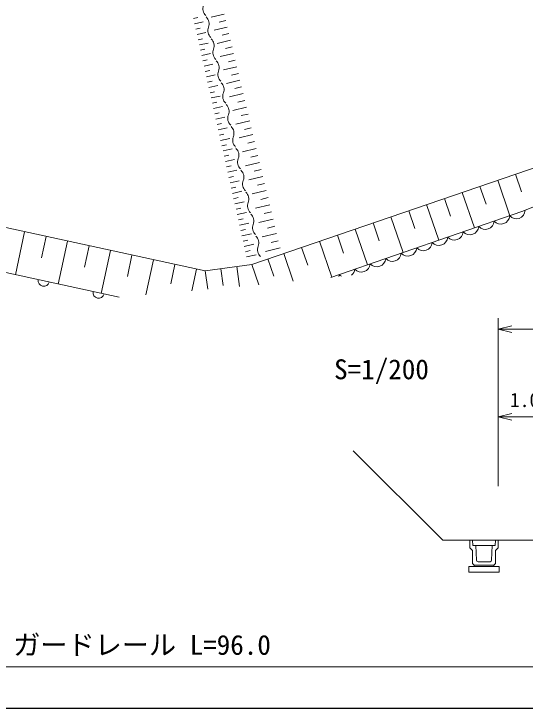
# Model space of a CAD drawing. Units: millimetres, scale not verified, with parts at other scales. Extents: x 40000 to 680000, y 20000 to 380000.
# Drawn here: x 290366 to 337454, y 205000 to 268927 of the extents above; entities that cross this region are included whole.
import ezdxf
from ezdxf.enums import TextEntityAlignment as Align

# ---------------------------------------------------------------- set-up
doc = ezdxf.new("R2010")
doc.units = ezdxf.units.MM
doc.header["$LTSCALE"] = 1000
for name, color, linetype, lineweight in [('M-BGD', 7, 'Continuous', 13), ('M-BGD-HTXT', 7, 'Continuous', 13), ('M-STR-HTXT', 7, 'Continuous', 13), ('M-TTL-BAND', 7, 'Continuous', 25)]:
    doc.layers.add(name, color=color, linetype=linetype, lineweight=lineweight)
doc.styles.add('ＭＳ ゴシック', font='')
doc.styles.add('ＭＳ 明朝', font='')
doc.styles.get('ＭＳ ゴシック').set_extended_font_data('MS Gothic')
doc.styles.get('ＭＳ 明朝').set_extended_font_data('MS Mincho')

msp = doc.modelspace()

# ---------------------------------------------------------------- linework, layer by layer
at = {"layer": 'M-BGD'}
for p, q in [((306908, 268502), (307305, 268590)), ((309737, 268913), (308536, 268626)), ((307017, 268014), (307812, 268191)), ((309880, 268312), (309278, 268169)), ((307125, 267526), (307524, 267615)), ((307234, 267038), (308034, 267216)), ((310024, 267712), (308815, 267423)), ((307343, 266550), (307744, 266639)), ((310168, 267107), (309562, 266963)), ((307452, 266062), (308255, 266241)), ((310312, 266503), (309095, 266212)), ((307561, 265574), (307963, 265663)), ((310458, 265894), (309847, 265749)), ((307669, 265086), (308476, 265266)), ((307778, 264598), (308182, 264688)), ((310603, 265286), (309378, 264993)), ((310749, 264673), (310134, 264527)), ((307887, 264110), (308697, 264290)), ((310895, 264061), (309662, 263766)), ((307996, 263622), (308402, 263712)), ((311042, 263444), (310424, 263296)), ((308105, 263134), (308918, 263315)), ((311190, 262827), (309948, 262531)), ((308214, 262646), (308621, 262737)), ((308322, 262158), (309140, 262340)), ((311338, 262207), (310715, 262058)), ((308431, 261670), (308841, 261761)), ((311486, 261586), (310236, 261287)), ((308540, 261182), (309361, 261365)), ((311635, 260961), (311008, 260811)), ((308649, 260694), (309060, 260785)), ((308758, 260206), (309582, 260389)), ((311784, 260336), (310526, 260036)), ((308867, 259718), (309280, 259810)), ((311935, 259707), (311303, 259556)), ((312296, 245855), (353662, 260020)), ((337163, 250718), (359776, 260075)), ((308975, 259230), (309803, 259414)), ((312085, 259078), (310818, 258775)), ((309084, 258742), (309499, 258834)), ((309193, 258254), (310025, 258439)), ((312236, 258444), (311600, 258293)), ((309302, 257765), (309719, 257858)), ((312387, 257811), (311112, 257507)), ((309411, 257277), (310246, 257464)), ((312539, 257174), (311900, 257021)), ((309520, 256789), (309938, 256883)), ((309628, 256301), (310467, 256488)), ((312691, 256536), (311408, 256230)), ((309737, 255813), (310157, 255907)), ((312845, 255894), (312201, 255741)), ((309846, 255325), (310688, 255513)), ((312998, 255253), (311706, 254944)), ((309955, 254837), (310377, 254932)), ((310064, 254349), (310910, 254538)), ((313152, 254606), (312504, 254452)), ((310173, 253861), (310596, 253956)), ((313306, 253960), (312005, 253650)), ((336569, 254167), (337123, 252549)), ((310281, 253373), (311131, 253563)), ((313461, 253310), (312809, 253154)), ((334934, 253607), (336054, 250337)), ((310390, 252885), (310816, 252980)), ((310499, 252397), (311352, 252588)), ((313617, 252660), (312307, 252347)), ((333297, 253047), (333857, 251410)), ((310608, 251909), (311035, 252005)), ((313773, 252005), (313116, 251848)), ((330020, 251925), (330581, 250286)), ((331659, 252486), (332781, 249211)), ((260673, 251373), (300078, 242832)), ((279494, 251435), (307981, 245258)), ((310717, 251421), (311573, 251612)), ((313929, 251350), (312611, 251036)), ((328381, 251363), (329503, 248084)), ((310826, 250933), (311255, 251029)), ((310934, 250445), (311795, 250637)), ((314086, 250691), (313425, 250533)), ((319558, 244665), (337163, 250718)), ((326739, 250801), (327301, 249161)), ((311043, 249957), (311474, 250053)), ((314244, 250032), (312917, 249715)), ((325098, 250239), (326222, 246956)), ((311152, 249469), (312016, 249662)), ((314402, 249369), (313736, 249210)), ((323454, 249676), (324017, 248034)), ((291359, 248862), (290502, 244908)), ((311261, 248981), (311694, 249078)), ((311370, 248493), (312237, 248687)), ((314561, 248705), (313225, 248386)), ((321811, 249113), (322936, 245826)), ((293336, 248434), (292908, 246456)), ((311478, 248005), (311913, 248102)), ((314720, 248037), (314050, 247877)), ((320165, 248550), (320728, 246905)), ((295313, 248005), (294456, 244051)), ((297291, 247576), (296862, 245599)), ((311587, 247517), (312458, 247711)), ((316872, 247422), (317435, 245775)), ((318519, 247986), (319646, 244695)), ((299268, 247148), (298410, 243194)), ((311696, 247029), (312133, 247127)), ((314879, 247369), (313535, 247048)), ((315224, 246858), (316095, 244313)), ((301245, 246719), (300816, 244742)), ((303222, 246290), (302523, 243067)), ((311805, 246541), (312679, 246736)), ((313760, 246357), (314296, 244790)), ((305199, 245862), (304810, 244068)), ((307981, 245258), (312296, 245855)), ((310898, 245662), (311153, 243823)), ((312296, 245855), (312934, 243991)), ((307175, 245433), (306743, 243437)), ((307981, 245258), (308216, 243566)), ((309440, 245460), (309654, 243913))]:
    msp.add_line(p, q, dxfattribs=at)
for centre, radius, start, end in [((308637, 269399), 859, 158.39469, 227.12439), ((307496, 268014), 859, 338.39469, 47.12439), ((309094, 267381), 859, 158.39469, 227.12439), ((307952, 265997), 859, 338.39469, 47.12439), ((309551, 265364), 859, 158.39469, 227.12439), ((308409, 263980), 859, 338.39469, 47.12439), ((310007, 263347), 859, 158.39469, 227.12439), ((308866, 261963), 859, 338.39469, 47.12439), ((310464, 261330), 859, 158.39469, 227.12439), ((309323, 259946), 859, 338.39469, 47.12439), ((310921, 259313), 859, 158.39469, 227.12439), ((309780, 257929), 859, 338.39469, 47.12439), ((311378, 257296), 859, 158.39469, 227.12439), ((310236, 255912), 859, 338.39469, 47.12439), ((311834, 255279), 859, 158.39469, 227.12439), ((310693, 253894), 859, 338.39469, 47.12439), ((312291, 253262), 859, 158.39469, 227.12439), ((311150, 251877), 859, 338.39469, 47.12439), ((312748, 251244), 859, 158.39469, 227.12439), ((336643, 250864), 811, 221.20094, 358.21291), ((311607, 249860), 859, 338.39469, 47.12439), ((335215, 250387), 820, 221.94144, 356.01026), ((313205, 249227), 859, 158.39469, 227.12439), ((332360, 249405), 820, 221.94144, 356.01026), ((333787, 249896), 820, 221.94144, 356.01026), ((330932, 248914), 820, 221.94144, 356.01026), ((312064, 247843), 859, 338.39469, 47.12439), ((329504, 248423), 820, 221.94144, 356.01026), ((313662, 247210), 859, 158.39469, 227.12439), ((328076, 247932), 820, 221.94144, 356.01026), ((325221, 246950), 820, 221.94144, 356.01026), ((326648, 247441), 820, 221.94144, 356.01026), ((323793, 246459), 820, 221.94144, 356.01026), ((322365, 245968), 820, 221.94144, 356.01026), ((319510, 244986), 820, 342.4643, 356.01026), ((320937, 245477), 820, 221.94144, 240.47046), ((320937, 245477), 820, 311.13949, 356.01026), ((293122, 244357), 517, 169.65839, 345.88167), ((298172, 243263), 517, 169.65839, 345.88167)]:
    msp.add_arc(centre, radius, start, end, dxfattribs=at)
at = {"layer": 'M-BGD-HTXT'}
for p, q in [((334970, 225452), (334970, 240893)), ((334970, 239893), (336220, 240206)), ((334970, 239893), (374970, 239893)), ((334970, 239893), (336220, 239581)), ((334970, 225452), (334970, 232823)), ((334970, 231823), (336220, 232135)), ((334970, 231823), (339970, 231823)), ((334970, 231823), (336220, 231510)), ((321616, 228706), (329870, 220452)), ((332370, 220452), (329870, 220452)), ((332370, 220452), (332370, 219752)), ((332370, 220452), (332620, 220452)), ((332620, 220452), (332645, 219977)), ((332620, 220452), (334720, 220452)), ((332645, 219977), (332920, 219977)), ((332920, 219977), (332970, 218627)), ((332920, 219977), (334420, 219977)), ((334420, 219977), (334370, 218627)), ((334695, 219977), (334420, 219977)), ((334720, 220452), (334695, 219977)), ((334970, 220452), (334720, 220452)), ((334970, 220452), (339970, 220452)), ((334970, 219752), (334970, 220452)), ((332370, 219752), (332620, 219502)), ((332620, 219502), (332620, 218327)), ((334720, 219502), (334970, 219752)), ((334720, 218327), (334720, 219502)), ((332770, 218027), (332270, 218027)), ((332270, 218027), (332270, 217527)), ((332620, 218327), (332770, 218177)), ((332770, 218177), (334570, 218177)), ((332770, 218177), (332770, 218027)), ((332770, 218027), (334570, 218027)), ((333120, 218477), (334220, 218477)), ((334570, 218177), (334720, 218327)), ((334570, 218027), (334570, 218177)), ((335070, 218027), (334570, 218027)), ((335070, 217527), (335070, 218027)), ((332270, 217527), (335070, 217527))]:
    msp.add_line(p, q, dxfattribs=at)
for centre, start, end in [((333120, 218627), 180, 270), ((334220, 218627), 270, 0)]:
    msp.add_arc(centre, 150, start, end, dxfattribs=at)
at = {"layer": 'M-STR-HTXT'}
msp.add_line((254795, 208808), (349547, 208808), dxfattribs=at)
at = {"layer": 'M-TTL-BAND'}
msp.add_line((40000, 205000), (579000, 205000), dxfattribs=at)

# ---------------------------------------------------------------- texts
at = {"layer": 'M-BGD-HTXT', "style": 'ＭＳ 明朝'}
msp.add_text('S=1/200', height=1833, dxfattribs=at).set_placement((319860, 234734), align=Align.BOTTOM_LEFT)
at = {"layer": 'M-BGD-HTXT', "style": 'ＭＳ ゴシック'}
msp.add_text('1.0', height=1320, dxfattribs=at).set_placement((337405, 232323), align=Align.BOTTOM_CENTER)
at = {"layer": 'M-STR-HTXT', "style": 'ＭＳ ゴシック'}
msp.add_text('ガードレール L=96.0', height=1833, dxfattribs=at).set_placement((302171, 209357), align=Align.BOTTOM_CENTER)

doc.saveas('drawing.dxf')
